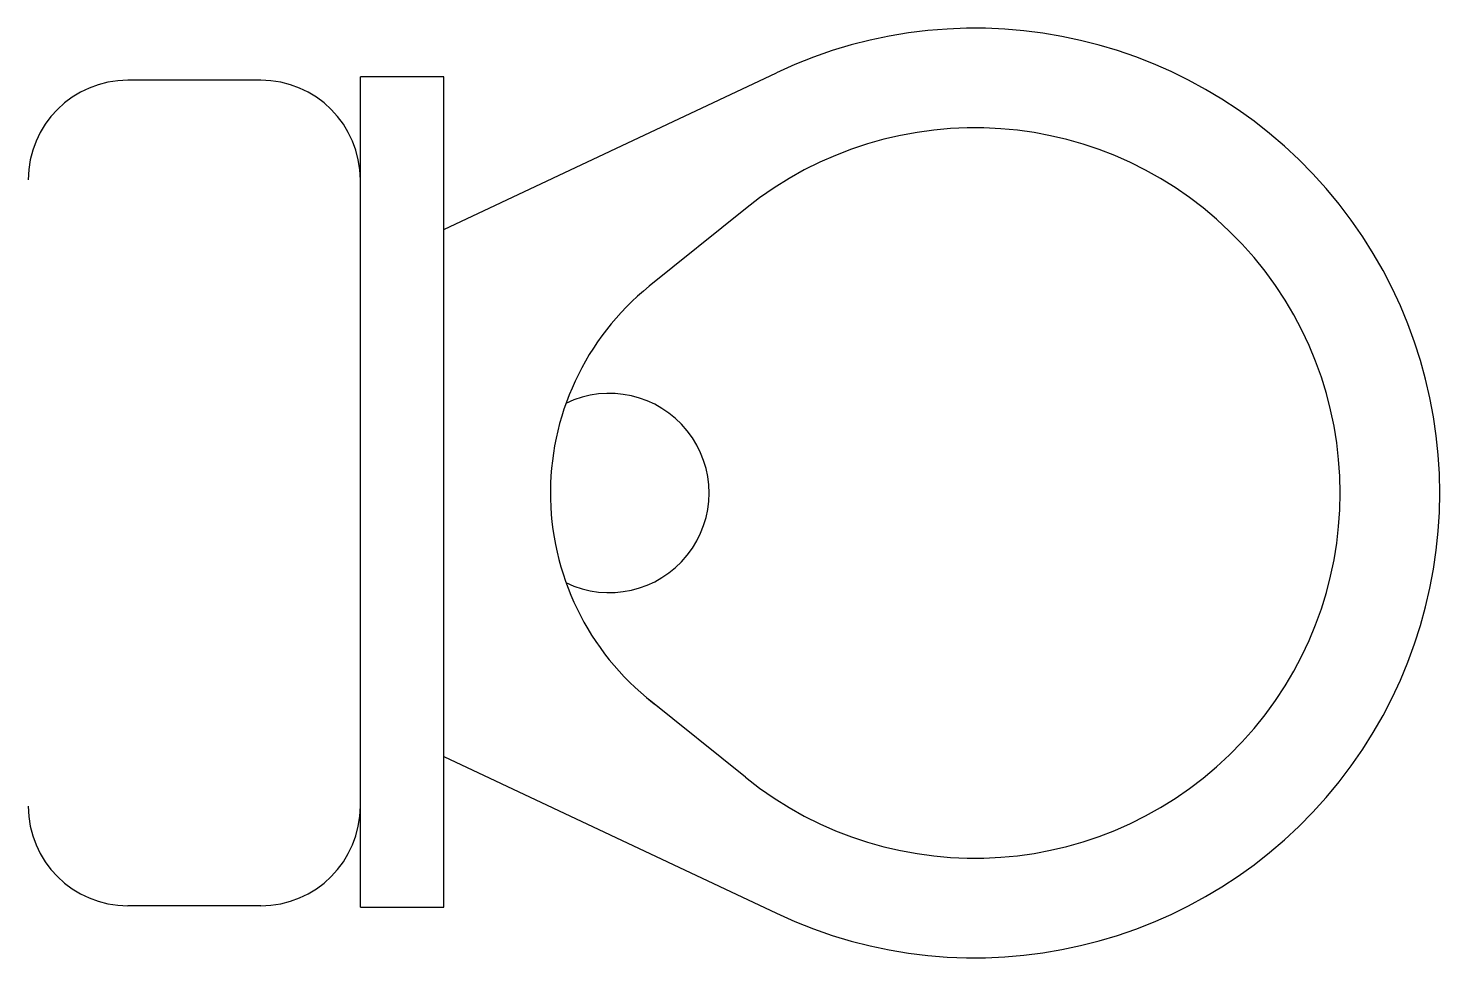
# Model space of a CAD drawing. Header units: millimetres. Extents: x 3088.5 to 3160.7, y 951.2 to 998.8.
import ezdxf

# ---------------------------------------------------------------- set-up
doc = ezdxf.new("R2010")
doc.units = ezdxf.units.MM

msp = doc.modelspace()

# ---------------------------------------------------------------- linework, layer by layer
for p, q in [((3109.746, 988.445), (3126.761, 996.475)), ((3100.368, 996.087), (3093.568, 996.087)), ((3109.746, 996.258), (3105.468, 996.258)), ((3105.468, 953.751), (3105.468, 996.258)), ((3109.746, 953.751), (3109.746, 996.258)), ((3125.177, 989.506), (3120.257, 985.537)), ((3115.195, 974.951), (3115.195, 974.951)), ((3115.195, 974.951), (3115.195, 974.951)), ((3125.177, 960.396), (3120.257, 964.366)), ((3109.746, 961.457), (3126.761, 953.428)), ((3100.368, 953.815), (3093.568, 953.815)), ((3105.468, 953.751), (3109.746, 953.751))]:
    msp.add_line(p, q)
for centre, radius, start, end in [((3136.918, 974.951), 23.8, 244.73591, 115.26409), ((3093.568, 990.987), 5.1, 90, 180), ((3100.368, 990.987), 5.1, 0, 90), ((3136.918, 974.951), 18.7, 231.10792, 128.8921), ((3128.795, 974.951), 13.6, 128.89208, 233.68762), ((3118.218, 974.951), 5.1, 244.1297, 115.8703), ((3093.568, 958.915), 5.1, 180, 270), ((3100.368, 958.915), 5.1, 270, 0)]:
    msp.add_arc(centre, radius, start, end)

doc.saveas('drawing.dxf')
